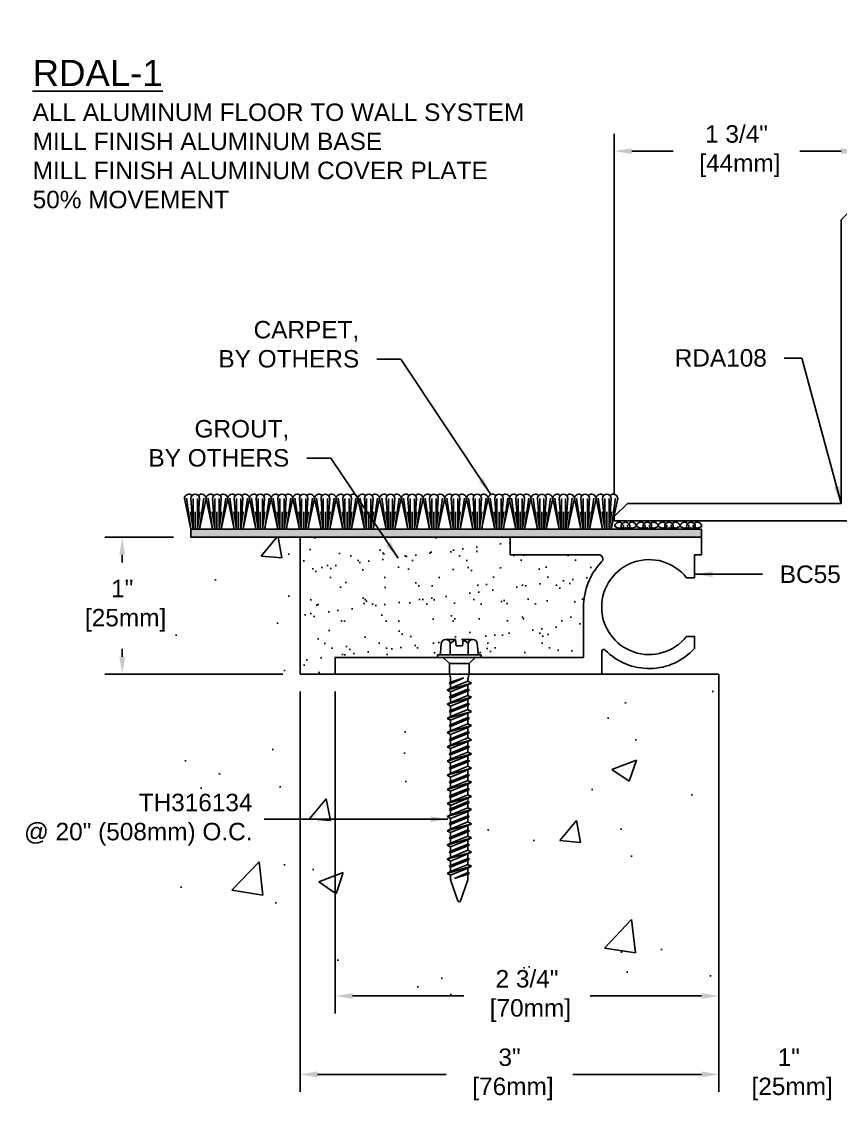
# Model space of a CAD drawing. Header units: inches. Extents: x 0.83 to 9.84, y 1.43 to 9.16.
# Drawn here: x 0.83 to 6.7, y 1.43 to 9.16 of the extents above; entities that cross this region are included whole.
import ezdxf

# ---------------------------------------------------------------- set-up
doc = ezdxf.new("R2010")
doc.units = ezdxf.units.IN
doc.header["$MEASUREMENT"] = 0
for name, color, linetype in [('Anchors', 4, 'Continuous'), ('Conditions', 1, 'Continuous'), ('Dimensions', 3, 'Continuous'), ('Metals', 7, 'Continuous'), ('Text', 2, 'Continuous')]:
    doc.layers.add(name, color=color, linetype=linetype)
doc.styles.add('ARIAL', font='arial.ttf')
doc.styles.get("Standard").update_dxf_attribs({"font": 'arial.ttf'})
doc.dimstyles.new('Arial', dxfattribs={"dimtxt": 0.125, "dimasz": 0.125, "dimexe": 0.125, "dimexo": 0.125, "dimgap": 0.125, "dimtad": 0, "dimtih": 1, "dimtoh": 1, "dimdec": 4, "dimzin": 0, "dimdsep": 46, "dimlunit": 4, "dimtxsty": 'ARIAL', "dimcen": 0.09, "dimadec": 0, "dimazin": 0, "dimtfac": 1, "dimtdec": 4, "dimtofl": 0, "dimtmove": 0, "dimatfit": 3, "dimfxl": 0, "dimfrac": 2, "dimtolj": 1, "dimtzin": 0, "dimarcsym": 0})

# ---------------------------------------------------------------- blocks, each defined once
blk = doc.blocks.new('Bc55')
blk.add_lwpolyline([(1.38, 0.855), (2.0131, 0.855, -0.659567), (2.0348, 0.8043, 0.192706), (1.905, 0.48), (1.905, 0.12), (0.125, 0.12), (0.125, 0), (2.035, 0), (2.035, 0.1616, -0.671875), (2.0607, 0.1721, 0.430668), (2.7, 0.1834), (2.7, 0.27), (2.6424, 0.27, -2.892356), (2.6424, 0.69), (2.7, 0.69), (2.7, 0.855), (2.75, 0.855), (2.75, 0.98), (1.38, 0.98)], format="xyb", close=True)
blk = doc.blocks.new('*D5')
at = {"layer": 'Defpoints', "color": 0}
for p in [(6.8271, 9.1568), (5.0771, 8.2291), (5.0771, 5.6402)]:
    blk.add_point(p, dxfattribs=at)
at = {"layer": 'Dimensions', "color": 0, "lineweight": -2}
for p, q in [((6.8271, 9.0318), (6.8271, 8.1041)), ((5.0771, 5.7652), (5.0771, 8.3541)), ((5.2021, 8.2291), (5.4998, 8.2291)), ((6.7021, 8.2291), (6.4059, 8.2291))]:
    blk.add_line(p, q, dxfattribs=at)
at = {"layer": 'Dimensions', "color": 0}
for points in [[(5.2021, 8.25), (5.2021, 8.2083), (5.0771, 8.2291)], [(6.7021, 8.25), (6.7021, 8.2083), (6.8271, 8.2291)]]:
    blk.add_solid(points, dxfattribs=at)
at = {"layer": 'Dimensions', "color": 0, "insert": (5.9528, 8.2291), "char_height": 0.125, "attachment_point": 5, "style": 'ARIAL'}
blk.add_mtext('\\A1;1 3/4"\\P [44mm]', dxfattribs=at)
blk = doc.blocks.new('TH-316134')
for p, q in [((-0.1352, 0.029), (-0.129, 0.1001)), ((-0.0967, 0.1275), (-0.0272, 0.1275)), ((-0.0645, 0.0188), (-0.0645, 0.1001)), ((-0.0232, 0.0825), (-0.0272, 0.1275)), ((-0.0232, 0.0825), (0.0233, 0.0825)), ((0.0233, 0.0825), (0.0272, 0.1275)), ((0.0272, 0.1275), (0.0967, 0.1275)), ((0.0645, 0.0188), (0.0645, 0.1001)), ((0.1352, 0.029), (0.129, 0.1001)), ((-0.1568, 0.0188), (0.1568, 0.0188)), ((-0.1568, 0), (-0.1568, 0.0188)), ((-0.1568, 0), (0.1568, 0)), ((-0.1148, 0), (-0.0697, -0.045)), ((0.1148, 0), (0.0698, -0.045)), ((0.1568, 0.0188), (0.1568, 0)), ((-0.0697, -0.045), (0.0698, -0.045)), ((-0.0697, -0.045), (-0.0697, -0.1121)), ((0.0698, -0.045), (0.0698, -0.1121)), ((-0.0737, -0.1836), (0.0321, -0.1471)), ((-0.0687, -0.1217), (-0.0633, -0.1477)), ((0.0321, -0.1471), (-0.0623, -0.1898)), ((-0.0623, -0.1774), (0.0321, -0.1471)), ((0.0687, -0.1217), (0.0633, -0.1477)), ((-0.0862, -0.2344), (0.0863, -0.1836)), ((-0.0862, -0.2344), (-0.0623, -0.2215)), ((-0.0737, -0.1836), (-0.0623, -0.1774)), ((-0.0737, -0.1836), (-0.0623, -0.1898)), ((-0.0623, -0.1573), (-0.0623, -0.1774)), ((0.0623, -0.1707), (-0.0623, -0.2215)), ((-0.0623, -0.1898), (-0.0623, -0.2215)), ((0.0623, -0.1965), (-0.0623, -0.2473)), ((-0.0623, -0.279), (0.0623, -0.2282)), ((0.0623, -0.1573), (0.0623, -0.1707)), ((0.0863, -0.1836), (0.0623, -0.1707)), ((0.0863, -0.1836), (0.0623, -0.1965)), ((0.0623, -0.1965), (0.0623, -0.2282)), ((0.0737, -0.2344), (0.0623, -0.2282)), ((-0.0862, -0.2344), (-0.0623, -0.2473)), ((-0.0862, -0.3359), (0.0863, -0.2852)), ((-0.0737, -0.2852), (0.0737, -0.2344)), ((-0.0737, -0.2852), (-0.0623, -0.279)), ((-0.0737, -0.2852), (-0.0623, -0.2913)), ((0.0623, -0.2405), (-0.0623, -0.2913)), ((-0.0623, -0.2473), (-0.0623, -0.279)), ((0.0623, -0.2722), (-0.0623, -0.323)), ((-0.0623, -0.2913), (-0.0623, -0.323)), ((0.0623, -0.2981), (-0.0623, -0.3489)), ((0.0737, -0.2344), (0.0623, -0.2405)), ((0.0623, -0.2405), (0.0623, -0.2722)), ((0.0863, -0.2852), (0.0623, -0.2722)), ((0.0863, -0.2852), (0.0623, -0.2981)), ((0.0623, -0.2981), (0.0623, -0.3298)), ((-0.0862, -0.3359), (-0.0623, -0.323)), ((-0.0862, -0.3359), (-0.0623, -0.3489)), ((-0.0737, -0.3867), (0.0737, -0.3359)), ((-0.0737, -0.3867), (-0.0623, -0.3806)), ((-0.0623, -0.3806), (0.0623, -0.3298)), ((0.0623, -0.3421), (-0.0623, -0.3929)), ((-0.0623, -0.3489), (-0.0623, -0.3806)), ((0.0623, -0.3738), (-0.0623, -0.4246)), ((0.0737, -0.3359), (0.0623, -0.3298)), ((0.0737, -0.3359), (0.0623, -0.3421)), ((0.0623, -0.3421), (0.0623, -0.3738)), ((0.0863, -0.3867), (0.0623, -0.3738)), ((-0.0862, -0.4375), (0.0863, -0.3867)), ((-0.0862, -0.4375), (-0.0623, -0.4246)), ((-0.0862, -0.4375), (-0.0623, -0.4504)), ((-0.0737, -0.3867), (-0.0623, -0.3929)), ((-0.0737, -0.4883), (0.0737, -0.4375)), ((-0.0623, -0.3929), (-0.0623, -0.4246)), ((0.0623, -0.3996), (-0.0623, -0.4504)), ((-0.0623, -0.4821), (0.0623, -0.4313)), ((0.0623, -0.4437), (-0.0623, -0.4944)), ((-0.0623, -0.4504), (-0.0623, -0.4821)), ((0.0863, -0.3867), (0.0623, -0.3996)), ((0.0623, -0.3996), (0.0623, -0.4313)), ((0.0737, -0.4375), (0.0623, -0.4313)), ((0.0737, -0.4375), (0.0623, -0.4437)), ((0.0623, -0.4437), (0.0623, -0.4754)), ((-0.0862, -0.5391), (0.0863, -0.4883)), ((-0.0862, -0.5391), (-0.0623, -0.5261)), ((-0.0862, -0.5391), (-0.0623, -0.552)), ((-0.0737, -0.4883), (-0.0623, -0.4821)), ((-0.0737, -0.4883), (-0.0623, -0.4944)), ((-0.0737, -0.5898), (0.0737, -0.5391)), ((0.0623, -0.4754), (-0.0623, -0.5261)), ((-0.0623, -0.4944), (-0.0623, -0.5261)), ((0.0623, -0.5012), (-0.0623, -0.552)), ((-0.0623, -0.5837), (0.0623, -0.5329)), ((0.0863, -0.4883), (0.0623, -0.4754)), ((0.0863, -0.4883), (0.0623, -0.5012)), ((0.0623, -0.5012), (0.0623, -0.5329)), ((0.0737, -0.5391), (0.0623, -0.5329)), ((0.0737, -0.5391), (0.0623, -0.5452)), ((-0.0862, -0.6406), (0.0863, -0.5898)), ((-0.0737, -0.5898), (-0.0623, -0.5837)), ((-0.0737, -0.5898), (-0.0623, -0.596)), ((0.0623, -0.5452), (-0.0623, -0.596)), ((-0.0623, -0.552), (-0.0623, -0.5837)), ((0.0623, -0.5769), (-0.0623, -0.6277)), ((-0.0623, -0.596), (-0.0623, -0.6277)), ((0.0623, -0.6028), (-0.0623, -0.6535)), ((0.0623, -0.5452), (0.0623, -0.5769)), ((0.0863, -0.5898), (0.0623, -0.5769)), ((0.0863, -0.5898), (0.0623, -0.6028)), ((0.0623, -0.6028), (0.0623, -0.6345)), ((-0.0862, -0.6406), (-0.0623, -0.6277)), ((-0.0862, -0.6406), (-0.0623, -0.6535)), ((-0.0862, -0.7422), (0.0863, -0.6914)), ((-0.0737, -0.6914), (0.0737, -0.6406)), ((-0.0737, -0.6914), (-0.0623, -0.6852)), ((-0.0737, -0.6914), (-0.0623, -0.6976)), ((-0.0623, -0.6852), (0.0623, -0.6345)), ((0.0623, -0.6468), (-0.0623, -0.6976)), ((-0.0623, -0.6535), (-0.0623, -0.6852)), ((0.0623, -0.6785), (-0.0623, -0.7293)), ((0.0737, -0.6406), (0.0623, -0.6345)), ((0.0737, -0.6406), (0.0623, -0.6468)), ((0.0623, -0.6468), (0.0623, -0.6785)), ((0.0863, -0.6914), (0.0623, -0.6785)), ((0.0863, -0.6914), (0.0623, -0.7043)), ((-0.0862, -0.7422), (-0.0623, -0.7293)), ((-0.0862, -0.7422), (-0.0623, -0.7551)), ((-0.0737, -0.793), (0.0737, -0.7422)), ((-0.0623, -0.6976), (-0.0623, -0.7293)), ((0.0623, -0.7043), (-0.0623, -0.7551)), ((-0.0623, -0.7868), (0.0623, -0.736)), ((0.0623, -0.7484), (-0.0623, -0.7991)), ((-0.0623, -0.7551), (-0.0623, -0.7868)), ((0.0623, -0.7043), (0.0623, -0.736)), ((0.0737, -0.7422), (0.0623, -0.736)), ((0.0737, -0.7422), (0.0623, -0.7484)), ((0.0623, -0.7484), (0.0623, -0.78)), ((-0.0862, -0.8437), (0.0863, -0.793)), ((-0.0862, -0.8437), (-0.0623, -0.8308)), ((-0.0862, -0.8437), (-0.0623, -0.8567)), ((-0.0737, -0.793), (-0.0623, -0.7868)), ((-0.0737, -0.793), (-0.0623, -0.7991)), ((-0.0737, -0.8945), (0.0737, -0.8437)), ((0.0623, -0.78), (-0.0623, -0.8308)), ((-0.0623, -0.7991), (-0.0623, -0.8308)), ((0.0623, -0.8059), (-0.0623, -0.8567)), ((-0.0623, -0.8884), (0.0623, -0.8376)), ((0.0863, -0.793), (0.0623, -0.78)), ((0.0863, -0.793), (0.0623, -0.8059)), ((0.0623, -0.8059), (0.0623, -0.8376)), ((0.0737, -0.8437), (0.0623, -0.8376)), ((0.0737, -0.8437), (0.0623, -0.8499)), ((-0.0862, -0.9453), (0.0863, -0.8945)), ((-0.0737, -0.8945), (-0.0623, -0.8884)), ((-0.0737, -0.8945), (-0.0623, -0.9007)), ((0.0623, -0.8499), (-0.0623, -0.9007)), ((-0.0623, -0.8567), (-0.0623, -0.8884)), ((0.0623, -0.8816), (-0.0623, -0.9324)), ((-0.0623, -0.9007), (-0.0623, -0.9324)), ((0.0623, -0.9075), (-0.0623, -0.9582)), ((0.0623, -0.8499), (0.0623, -0.8816)), ((0.0863, -0.8945), (0.0623, -0.8816)), ((0.0863, -0.8945), (0.0623, -0.9075)), ((0.0623, -0.9075), (0.0623, -0.9391)), ((-0.0862, -0.9453), (-0.0623, -0.9324)), ((-0.0862, -0.9453), (-0.0623, -0.9582)), ((-0.0862, -1.0469), (0.0863, -0.9961)), ((-0.0737, -0.9961), (0.0737, -0.9453)), ((-0.0737, -0.9961), (-0.0623, -0.9899)), ((-0.0737, -0.9961), (-0.0623, -1.0023)), ((-0.0623, -0.9899), (0.0623, -0.9391)), ((0.0623, -0.9515), (-0.0623, -1.0023)), ((-0.0623, -0.9582), (-0.0623, -0.9899)), ((0.0623, -0.9832), (-0.0623, -1.034)), ((-0.0623, -1.0023), (-0.0623, -1.034)), ((0.0737, -0.9453), (0.0623, -0.9391)), ((0.0737, -0.9453), (0.0623, -0.9515)), ((0.0623, -0.9515), (0.0623, -0.9832)), ((0.0863, -0.9961), (0.0623, -0.9832)), ((0.0863, -0.9961), (0.0623, -1.009)), ((0.0623, -1.0012), (0.0623, -1.0329)), ((-0.0862, -1.0469), (-0.0623, -1.034)), ((-0.0862, -1.0469), (-0.0623, -1.0598)), ((-0.0737, -1.0898), (0.0737, -1.0391)), ((0.0623, -1.009), (-0.0623, -1.0598)), ((-0.0623, -1.0837), (0.0623, -1.0329)), ((0.0623, -1.0452), (-0.0623, -1.096)), ((-0.0623, -1.052), (-0.0623, -1.0837)), ((0.0623, -1.0769), (-0.0623, -1.1277)), ((0.0737, -1.0391), (0.0623, -1.0329)), ((0.0737, -1.0391), (0.0623, -1.0452)), ((0.0623, -1.0452), (0.0623, -1.0769)), ((0.0863, -1.0898), (0.0623, -1.0769)), ((-0.0862, -1.1406), (0.0863, -1.0898)), ((-0.0862, -1.1406), (-0.0623, -1.1277)), ((-0.0862, -1.1406), (-0.0623, -1.1535)), ((-0.0737, -1.0898), (-0.0623, -1.0837)), ((-0.0737, -1.0898), (-0.0623, -1.096)), ((-0.0737, -1.1914), (0.0737, -1.1406)), ((-0.0623, -1.096), (-0.0623, -1.1277)), ((0.0623, -1.1028), (-0.0623, -1.1535)), ((-0.0623, -1.1852), (0.0623, -1.1345)), ((0.0623, -1.1468), (-0.0623, -1.1976)), ((-0.0623, -1.1535), (-0.0623, -1.1852)), ((0.0863, -1.0898), (0.0623, -1.1028)), ((0.0623, -1.1028), (0.0623, -1.1345)), ((0.0737, -1.1406), (0.0623, -1.1345)), ((0.0737, -1.1406), (0.0623, -1.1468)), ((0.0623, -1.1468), (0.0623, -1.1785)), ((-0.0862, -1.2422), (0.0863, -1.1914)), ((-0.0862, -1.2422), (-0.0623, -1.2293)), ((-0.0737, -1.1914), (-0.0623, -1.1852)), ((-0.0737, -1.1914), (-0.0623, -1.1976)), ((0.0623, -1.1785), (-0.0623, -1.2293)), ((-0.0623, -1.1976), (-0.0623, -1.2293)), ((0.0623, -1.2043), (-0.0623, -1.2551)), ((-0.0623, -1.2868), (0.0623, -1.236)), ((0.0863, -1.1914), (0.0623, -1.1785)), ((0.0863, -1.1914), (0.0623, -1.2043)), ((0.0623, -1.2043), (0.0623, -1.236)), ((0.0737, -1.2422), (0.0623, -1.236)), ((-0.0862, -1.2422), (-0.0623, -1.2551)), ((-0.0862, -1.3437), (0.0863, -1.293)), ((-0.0737, -1.293), (0.0737, -1.2422)), ((-0.0737, -1.293), (-0.0623, -1.2868)), ((-0.0737, -1.293), (-0.0623, -1.2991)), ((0.0623, -1.2484), (-0.0623, -1.2991)), ((-0.0623, -1.2551), (-0.0623, -1.2868)), ((0.0623, -1.28), (-0.0623, -1.3308)), ((-0.0623, -1.2991), (-0.0623, -1.3308)), ((0.0623, -1.3059), (-0.0623, -1.3567)), ((0.0737, -1.2422), (0.0623, -1.2484)), ((0.0623, -1.2484), (0.0623, -1.28)), ((0.0863, -1.293), (0.0623, -1.28)), ((0.0863, -1.293), (0.0623, -1.3059)), ((0.0623, -1.3059), (0.0623, -1.3376)), ((-0.0862, -1.3437), (-0.0623, -1.3308)), ((-0.0862, -1.3437), (-0.0623, -1.3567)), ((-0.0737, -1.3945), (0.0737, -1.3437)), ((-0.0737, -1.3945), (-0.0623, -1.3884)), ((-0.0623, -1.3884), (0.0623, -1.3376)), ((0.0623, -1.3499), (-0.0623, -1.4007)), ((-0.0623, -1.3567), (-0.0623, -1.3884)), ((0.0623, -1.3816), (-0.0623, -1.4324)), ((0.0737, -1.3437), (0.0623, -1.3376)), ((0.0737, -1.3437), (0.0623, -1.3499)), ((0.0623, -1.3499), (0.0623, -1.3816)), ((0.0863, -1.3945), (0.0623, -1.3816)), ((-0.0862, -1.4453), (0.0863, -1.3945)), ((-0.0862, -1.4453), (-0.0623, -1.4324)), ((-0.0862, -1.4453), (-0.0623, -1.4582)), ((-0.0737, -1.3945), (-0.0623, -1.4007)), ((-0.0737, -1.4961), (0.0737, -1.4453)), ((-0.0623, -1.4007), (-0.0623, -1.4324)), ((0.0623, -1.4075), (-0.0623, -1.4582)), ((-0.0623, -1.4899), (0.0623, -1.4391)), ((0.0623, -1.4515), (-0.0623, -1.5023)), ((-0.0623, -1.4582), (-0.0623, -1.4899)), ((0.0863, -1.3945), (0.0623, -1.4075)), ((0.0623, -1.4075), (0.0623, -1.4391)), ((0.0737, -1.4453), (0.0623, -1.4391)), ((0.0737, -1.4453), (0.0623, -1.4515)), ((0.0623, -1.4515), (0.0623, -1.4832)), ((-0.0862, -1.5469), (0.0863, -1.4961)), ((-0.0862, -1.5469), (-0.0623, -1.534)), ((-0.0737, -1.4961), (-0.0623, -1.4899)), ((-0.0737, -1.4961), (-0.0623, -1.5023)), ((0.0623, -1.4832), (-0.0623, -1.534)), ((-0.0623, -1.5023), (-0.0623, -1.534)), ((0.0623, -1.509), (-0.0623, -1.5598)), ((-0.0335, -1.5838), (0.0623, -1.5407)), ((0.0863, -1.4961), (0.0623, -1.4832)), ((0.0863, -1.4961), (0.0623, -1.509)), ((0.0623, -1.509), (0.0623, -1.5407)), ((0.0737, -1.5469), (0.0623, -1.5407)), ((-0.0862, -1.5469), (-0.0623, -1.5598)), ((-0.0623, -1.5598), (-0.0623, -1.5857)), ((-0.0596, -1.601), (-0.0096, -1.7438)), ((-0.0335, -1.5838), (0.0737, -1.5469)), ((0.0623, -1.553), (-0.0335, -1.5838)), ((0.0596, -1.601), (0.0096, -1.7438)), ((0.0737, -1.5469), (0.0623, -1.553)), ((0.0623, -1.553), (0.0623, -1.5857))]:
    blk.add_line(p, q)
for centre, radius, start, end in [((-0.0967, 0.0948), 0.0327, 9.28497, 170.71503), ((0, 0.0379), 0.0896, 107.42152, 136.04074), ((0, 0.0379), 0.0896, 43.95926, 72.57848), ((0.0967, 0.0948), 0.0327, 9.28497, 170.71503), ((-0.1464, 0.03), 0.0112, 270, 355), ((0.1464, 0.03), 0.0112, 185, 270), ((-0.0232, -0.1121), 0.0465, 180, 191.9357), ((-0.1088, -0.1573), 0.0465, 0, 11.9357), ((0.1088, -0.1573), 0.0465, 168.0643, 180), ((0.0233, -0.1121), 0.0465, 348.0643, 0), ((-0.0158, -1.5857), 0.0465, 180, 199.30575), ((0.0158, -1.5857), 0.0465, 340.69425, 0), ((0, -1.7394), 0.0106, 204.10008, 335.89992)]:
    blk.add_arc(centre, radius, start, end)
blk = doc.blocks.new('TH316134')
blk.add_blockref('TH-316134', (0, 0))
blk = doc.blocks.new('*D8')
at = {"layer": 'Defpoints', "color": 0}
for p in [(3.0771, 4.484), (5.8271, 2.8638), (3.0771, 2.1793)]:
    blk.add_point(p, dxfattribs=at)
at = {"layer": 'Dimensions', "color": 0, "lineweight": -2}
for p, q in [((3.0771, 4.359), (3.0771, 2.0543)), ((5.8271, 2.7388), (5.8271, 2.0543)), ((3.2021, 2.1793), (3.999, 2.1793)), ((5.7021, 2.1793), (4.9051, 2.1793))]:
    blk.add_line(p, q, dxfattribs=at)
at = {"layer": 'Dimensions', "color": 0}
for points in [[(3.2021, 2.2002), (3.2021, 2.1585), (3.0771, 2.1793)], [(5.7021, 2.2002), (5.7021, 2.1585), (5.8271, 2.1793)]]:
    blk.add_solid(points, dxfattribs=at)
at = {"layer": 'Dimensions', "color": 0, "insert": (4.4521, 2.1793), "char_height": 0.125, "attachment_point": 5, "style": 'ARIAL'}
blk.add_mtext('\\A1;2 3/4"\\P [70mm]', dxfattribs=at)
blk = doc.blocks.new('*D9')
at = {"layer": 'Defpoints', "color": 0}
for p in [(5.8271, 2.1265), (6.8271, 2.1265), (6.8271, 1.6177)]:
    blk.add_point(p, dxfattribs=at)
at = {"layer": 'Dimensions', "color": 0, "lineweight": -2}
for p, q in [((5.8271, 2.0015), (5.8271, 1.4927)), ((6.8271, 2.0015), (6.8271, 1.4927)), ((5.7021, 1.6177), (5.5771, 1.6177)), ((6.9521, 1.6177), (7.0771, 1.6177))]:
    blk.add_line(p, q, dxfattribs=at)
at = {"layer": 'Dimensions', "color": 0}
for points in [[(5.7021, 1.6386), (5.7021, 1.5969), (5.8271, 1.6177)], [(6.9521, 1.6386), (6.9521, 1.5969), (6.8271, 1.6177)]]:
    blk.add_solid(points, dxfattribs=at)
at = {"layer": 'Dimensions', "color": 0, "insert": (6.3271, 1.6177), "char_height": 0.125, "attachment_point": 5, "style": 'ARIAL'}
blk.add_mtext('\\A1;1"\\P [25mm]', dxfattribs=at)
blk = doc.blocks.new('*D10')
at = {"layer": 'Defpoints', "color": 0}
for p in [(2.8271, 4.484), (5.8271, 2.8638), (2.8271, 1.6177)]:
    blk.add_point(p, dxfattribs=at)
at = {"layer": 'Dimensions', "color": 0, "lineweight": -2}
for p, q in [((2.8271, 4.359), (2.8271, 1.4927)), ((5.8271, 2.7388), (5.8271, 1.4927)), ((2.9521, 1.6177), (3.874, 1.6177)), ((5.7021, 1.6177), (4.7801, 1.6177))]:
    blk.add_line(p, q, dxfattribs=at)
at = {"layer": 'Dimensions', "color": 0}
for points in [[(2.9521, 1.6386), (2.9521, 1.5969), (2.8271, 1.6177)], [(5.7021, 1.6386), (5.7021, 1.5969), (5.8271, 1.6177)]]:
    blk.add_solid(points, dxfattribs=at)
at = {"layer": 'Dimensions', "color": 0, "insert": (4.3271, 1.6177), "char_height": 0.125, "attachment_point": 5, "style": 'ARIAL'}
blk.add_mtext('\\A1;3"\\P [76mm]', dxfattribs=at)
blk = doc.blocks.new('carpet-teeth2')
for points in [[(1.0485, 1.2527), (1.0952, 1.0335)], [(1.0635, 1.2548), (1.0951, 1.0335)], [(1.111, 1.0335), (1.111, 1.2527)], [(1.1414, 1.0335), (1.1414, 1.2527)], [(1.157, 1.2527), (1.1414, 1.0335)], [(1.2039, 1.2527), (1.1571, 1.0335)], [(1.1888, 1.2548), (1.1573, 1.0335)], [(1.2039, 1.2527), (1.2506, 1.0335)], [(1.2189, 1.2548), (1.2505, 1.0335)], [(1.2507, 1.2527), (1.2664, 1.0335)], [(1.2664, 1.0335), (1.2664, 1.2527)], [(1.2968, 1.0335), (1.2968, 1.2527)], [(1.3124, 1.2527), (1.2968, 1.0335)], [(1.3593, 1.2527), (1.3125, 1.0335)], [(1.3442, 1.2548), (1.3127, 1.0335)], [(1.3593, 1.2527), (1.406, 1.0335)], [(1.3743, 1.2548), (1.4059, 1.0335)], [(1.4061, 1.2527), (1.4218, 1.0335)], [(1.4218, 1.0335), (1.4218, 1.2527)], [(1.4678, 1.2527), (1.4522, 1.0335)], [(1.4522, 1.0335), (1.4522, 1.2527)], [(1.4996, 1.2548), (1.4684, 1.0356)], [(1.5147, 1.2527), (1.4684, 1.0356)], [(1.5147, 1.2527), (1.5614, 1.0335)], [(1.5297, 1.2548), (1.561, 1.0356)], [(1.5615, 1.2527), (1.5772, 1.0335)], [(1.5772, 1.0335), (1.5772, 1.2527)], [(1.6232, 1.2527), (1.6076, 1.0335)], [(1.6076, 1.0335), (1.6076, 1.2527)], [(1.6701, 1.2527), (1.6233, 1.0335)], [(1.655, 1.2548), (1.6238, 1.0356)], [(1.6701, 1.2527), (1.7168, 1.0335)], [(1.6851, 1.2548), (1.7167, 1.0335)], [(1.7169, 1.2527), (1.7326, 1.0335)], [(1.7326, 1.0335), (1.7326, 1.2527)], [(1.7786, 1.2527), (1.763, 1.0335)], [(1.763, 1.0335), (1.763, 1.2527)], [(1.8255, 1.2527), (1.7787, 1.0335)], [(1.8104, 1.2548), (1.7792, 1.0356)], [(1.0926, 1.1585), (1.1104, 1.0335)], [(1.1262, 1.0335), (1.1262, 1.1585)], [(1.1597, 1.1585), (1.1425, 1.0378)], [(1.248, 1.1585), (1.2658, 1.0335)], [(1.2816, 1.0335), (1.2816, 1.1585)], [(1.3151, 1.1585), (1.2973, 1.0335)], [(1.4034, 1.1585), (1.4212, 1.0335)], [(1.437, 1.0335), (1.437, 1.1585)], [(1.4705, 1.1585), (1.4533, 1.0378)], [(1.5588, 1.1585), (1.5766, 1.0335)], [(1.5924, 1.0335), (1.5924, 1.1585)], [(1.6259, 1.1585), (1.6081, 1.0335)], [(1.7142, 1.1585), (1.732, 1.0335)], [(1.7478, 1.0335), (1.7478, 1.1585)], [(1.7813, 1.1585), (1.7635, 1.0335)], [(1.0951, 1.0335), (1.7787, 1.0335)]]:
    blk.add_lwpolyline(points)
blk.add_lwpolyline([(1.0953, 1.2527), (1.111, 1.0335)], close=True)
for centre, radius, start, end in [((1.0797, 1.2527), 0.0312, 41.211, 180), ((1.1262, 1.2527), 0.0308, 0, 180), ((1.1726, 1.2527), 0.0312, 0, 138.789), ((1.2351, 1.2527), 0.0312, 41.211, 180), ((1.2816, 1.2527), 0.0307, 355.92228, 184.07772), ((1.328, 1.2527), 0.0312, 0, 138.789), ((1.3905, 1.2527), 0.0312, 41.211, 180), ((1.437, 1.2527), 0.0308, 0, 180), ((1.4834, 1.2527), 0.0312, 0, 138.789), ((1.5459, 1.2527), 0.0312, 41.211, 180), ((1.5924, 1.2527), 0.0308, 0, 180), ((1.6388, 1.2527), 0.0312, 0, 138.789), ((1.7013, 1.2527), 0.0312, 41.211, 180), ((1.7478, 1.2527), 0.0308, 0, 180), ((1.7942, 1.2527), 0.0312, 0, 138.789)]:
    blk.add_arc(centre, radius, start, end)
at = {"insert": (1.0952, 1.0336), "char_height": 0.0000478, "width": 0.00109, "attachment_point": 1}
blk.add_mtext('{\\fArial|b0|i0|c0|p34;BALCO TOOTHBRUSH}', dxfattribs=at)
blk = doc.blocks.new('CARPET')
at = {"layer": 'Conditions'}
h = blk.add_hatch(dxfattribs=at)
h.set_pattern_fill('EXPAND', color=256, scale=0.125, style=0)
h.set_pattern_definition([(30, (-5.41978, -11.0563), (2e-11, 0.075), [0.0625, -0.0125]), (330, (-5.41978, -11.0563), (0.0649519, 0.0375), [0.0625, -0.0125]), (330, (-5.36566, -11.02505), (0.0649519, 0.0375), [0.0625, -0.0125]), (30, (-5.36566, -11.01255), (2e-11, 0.075), [0.0625, -0.0125])])
h.paths.add_polyline_path([(-3.6576, 0.0582), (-3.6576, 0), (0, 0), (0, 0.0582)])
for p, q in [((-3.6576, 0.0582), (0, 0.0582)), ((-3.6576, 0.0582), (-3.6576, 0)), ((-3.6576, 0), (0, 0)), ((0, 0.0582), (0, 0))]:
    blk.add_line(p, q, dxfattribs=at)
for points in [[(-0.5595, 0.0582), (-0.5595, 0.0883)], [(-0.5291, 0.0582), (-0.5291, 0.0883)], [(-0.4036, 0.0582), (-0.4036, 0.0883)], [(-0.3732, 0.0582), (-0.3732, 0.0883)], [(-0.2477, 0.0582), (-0.2477, 0.0883)], [(-0.2173, 0.0582), (-0.2173, 0.0883)], [(-0.0911, 0.0582), (-0.0911, 0.0883)], [(-0.0607, 0.0582), (-0.0607, 0.0883)], [(-0.622, 0.077), (-0.5753, 0.0582)], [(-0.5832, 0.0717), (-0.5754, 0.0582)], [(-0.5774, 0.0582), (-0.0106, 0.0582)], [(-0.575, 0.0749), (-0.5595, 0.0582)], [(-0.5647, 0.0716), (-0.5601, 0.0582)], [(-0.5443, 0.0582), (-0.5443, 0.0716)], [(-0.5136, 0.0749), (-0.5291, 0.0582)], [(-0.5239, 0.0717), (-0.5286, 0.0582)], [(-0.5136, 0.0749), (-0.5132, 0.0582)], [(-0.4666, 0.077), (-0.5134, 0.0582)], [(-0.5046, 0.0717), (-0.5125, 0.0582)], [(-0.4661, 0.077), (-0.4194, 0.0582)], [(-0.4273, 0.0717), (-0.4195, 0.0582)], [(-0.4191, 0.0749), (-0.4036, 0.0582)], [(-0.4088, 0.0716), (-0.4042, 0.0582)], [(-0.3884, 0.0582), (-0.3884, 0.0716)], [(-0.3577, 0.0749), (-0.3732, 0.0582)], [(-0.3681, 0.0717), (-0.3727, 0.0582)], [(-0.3577, 0.0749), (-0.3573, 0.0582)], [(-0.3107, 0.077), (-0.3575, 0.0582)], [(-0.3488, 0.0717), (-0.3566, 0.0582)], [(-0.3102, 0.077), (-0.2635, 0.0582)], [(-0.2714, 0.0717), (-0.2636, 0.0582)], [(-0.2632, 0.0749), (-0.2477, 0.0582)], [(-0.2529, 0.0716), (-0.2483, 0.0582)], [(-0.2325, 0.0582), (-0.2325, 0.0716)], [(-0.2018, 0.0749), (-0.2173, 0.0582)], [(-0.2122, 0.0717), (-0.2168, 0.0582)], [(-0.2018, 0.0749), (-0.2014, 0.0582)], [(-0.1548, 0.077), (-0.2016, 0.0582)], [(-0.1929, 0.0717), (-0.2007, 0.0582)], [(-0.1536, 0.077), (-0.1068, 0.0582)], [(-0.1148, 0.0717), (-0.107, 0.0582)], [(-0.1066, 0.0749), (-0.0911, 0.0582)], [(-0.0963, 0.0716), (-0.0916, 0.0582)], [(-0.0759, 0.0582), (-0.0759, 0.0716)], [(-0.0451, 0.0749), (-0.0607, 0.0582)], [(-0.0555, 0.0717), (-0.0601, 0.0582)], [(-0.0451, 0.0749), (-0.0448, 0.0582)], [(0.0018, 0.077), (-0.0449, 0.0582)], [(-0.0362, 0.0717), (-0.044, 0.0582)]]:
    blk.add_lwpolyline(points, dxfattribs=at)
for centre, radius, start, end in [((-0.5908, 0.077), 0.0312, 41.211, 180), ((-0.5443, 0.077), 0.0307, 355.92228, 184.07772), ((-0.4979, 0.077), 0.0312, 0, 138.789), ((-0.4349, 0.077), 0.0312, 41.211, 180), ((-0.3884, 0.077), 0.0307, 355.92228, 184.07772), ((-0.342, 0.077), 0.0312, 0, 138.789), ((-0.279, 0.077), 0.0312, 41.211, 180), ((-0.2325, 0.077), 0.0307, 355.92228, 184.07772), ((-0.1861, 0.077), 0.0312, 0, 138.789), ((-0.1223, 0.077), 0.0312, 41.211, 180), ((-0.0759, 0.077), 0.0307, 355.92228, 184.07772), ((-0.0294, 0.077), 0.0312, 0, 138.789)]:
    blk.add_arc(centre, radius, start, end, dxfattribs=at)
for p in [(-4.7527, -0.9753), (-3.9759, -0.9753), (-3.1983, -0.9753), (-2.4254, -0.9753)]:
    blk.add_blockref('carpet-teeth2', p, dxfattribs=at)
at = {"layer": 'Conditions', "insert": (-0.5773, 0.0583), "char_height": 0.0000478, "width": 0.00109, "attachment_point": 1}
blk.add_mtext('{\\fArial|b0|i0|c0|p34;BALCO TOOTHBRUSH}', dxfattribs=at)
blk = doc.blocks.new('RDA108')
blk.add_lwpolyline([(1.625, 2.155), (1.72, 2.25), (1.75, 2.25), (1.75, 0), (0, 0), (0, 0.03), (0.095, 0.125), (1.625, 0.125)], close=True)
blk = doc.blocks.new('*D18')
at = {"layer": 'Defpoints', "color": 0}
for p in [(1.5526, 5.464), (2.0444, 5.464), (2.8271, 4.484)]:
    blk.add_point(p, dxfattribs=at)
at = {"layer": 'Dimensions', "color": 0, "lineweight": -2}
for p, q in [((1.9194, 5.464), (1.4276, 5.464)), ((1.5526, 5.339), (1.5526, 5.2835)), ((1.5526, 4.609), (1.5526, 4.6645)), ((2.7021, 4.484), (1.4276, 4.484))]:
    blk.add_line(p, q, dxfattribs=at)
at = {"layer": 'Dimensions', "color": 0}
for points in [[(1.5318, 5.339), (1.5734, 5.339), (1.5526, 5.464)], [(1.5318, 4.609), (1.5734, 4.609), (1.5526, 4.484)]]:
    blk.add_solid(points, dxfattribs=at)
at = {"layer": 'Dimensions', "color": 0, "insert": (1.5526, 4.974), "char_height": 0.125, "attachment_point": 5, "style": 'ARIAL'}
blk.add_mtext('\\A1;1"\\P [25mm]', dxfattribs=at)

msp = doc.modelspace()

# ---------------------------------------------------------------- hatches: boundary and pattern name
at = {"layer": 'Conditions'}
h = msp.add_hatch(dxfattribs=at)
h.set_pattern_fill('AR-CONC', color=256, scale=0.25, style=0)
h.paths.add_polyline_path([(5.82706, 4.48398), (4.03616, 4.48398), (4.03031, 4.4563, 0.0521265), (4.02931, 4.44669), (4.02931, 4.43332), (4.05331, 4.42039), (4.02931, 4.40747), (4.02931, 4.37577), (4.04075, 4.36961), (4.02931, 4.36345), (4.02931, 4.33175), (4.05331, 4.31883), (4.02931, 4.3059), (4.02931, 4.27421), (4.04075, 4.26805), (4.02931, 4.26188), (4.02931, 4.23019), (4.05331, 4.21727), (4.02931, 4.20434), (4.02931, 4.17265), (4.04075, 4.16648), (4.02931, 4.16032), (4.02931, 4.12863), (4.05331, 4.1157), (4.02931, 4.10278), (4.02931, 4.07108), (4.04075, 4.06492), (4.02931, 4.05876), (4.02931, 4.02707), (4.05331, 4.01414), (4.02931, 4.00122), (4.02931, 3.96952), (4.04075, 3.96336), (4.02931, 3.9572), (4.02931, 3.9255), (4.05331, 3.91258), (4.02931, 3.89965), (4.02931, 3.86796), (4.04075, 3.8618), (4.02931, 3.85563), (4.02931, 3.82394), (4.05331, 3.81102), (4.02931, 3.79809), (4.02931, 3.7664), (4.04075, 3.76023), (4.02931, 3.75407), (4.02931, 3.72238), (4.05331, 3.70945), (4.02931, 3.69653), (4.02931, 3.66483), (4.04075, 3.65867), (4.02931, 3.65251), (4.02931, 3.62082), (4.05331, 3.60789), (4.02931, 3.59497), (4.02931, 3.57108), (4.04075, 3.56492), (4.02931, 3.55876), (4.02931, 3.52707), (4.05331, 3.51414), (4.02931, 3.50122), (4.02931, 3.46952), (4.04075, 3.46336), (4.02931, 3.4572), (4.02931, 3.4255), (4.05331, 3.41258), (4.02931, 3.39965), (4.02931, 3.36796), (4.04075, 3.3618), (4.02931, 3.35563), (4.02931, 3.32394), (4.05331, 3.31102), (4.02931, 3.29809), (4.02931, 3.2664), (4.04075, 3.26023), (4.02931, 3.25407), (4.02931, 3.22238), (4.05331, 3.20945), (4.02931, 3.19653), (4.02931, 3.16483), (4.04075, 3.15867), (4.02931, 3.15251), (4.02931, 3.12082), (4.05331, 3.10789), (4.02931, 3.09497), (4.02931, 3.06327), (4.04075, 3.05711), (4.02931, 3.05095), (4.02931, 3.01041), (3.97728, 2.8619, -0.7741233), (3.95683, 2.8619), (3.90481, 3.01041), (3.90481, 3.04418), (3.88081, 3.05711), (3.90481, 3.07003), (3.90481, 3.10173), (3.89336, 3.10789), (3.90481, 3.11405), (3.90481, 3.14575), (3.88081, 3.15867), (3.90481, 3.1716), (3.90481, 3.20329), (3.89336, 3.20945), (3.90481, 3.21562), (3.90481, 3.24731), (3.88081, 3.26023), (3.90481, 3.27316), (3.90481, 3.30485), (3.89336, 3.31102), (3.90481, 3.31718), (3.90481, 3.34887), (3.88081, 3.3618), (3.90481, 3.37472), (3.90481, 3.40641), (3.89336, 3.41258), (3.90481, 3.41874), (3.90481, 3.45043), (3.88081, 3.46336), (3.90481, 3.47628), (3.90481, 3.50798), (3.89336, 3.51414), (3.90481, 3.5203), (3.90481, 3.54418), (3.88081, 3.55711), (3.90481, 3.57003), (3.90481, 3.60173), (3.89336, 3.60789), (3.90481, 3.61405), (3.90481, 3.64575), (3.88081, 3.65867), (3.90481, 3.6716), (3.90481, 3.70329), (3.89336, 3.70945), (3.90481, 3.71562), (3.90481, 3.74731), (3.88081, 3.76023), (3.90481, 3.77316), (3.90481, 3.80485), (3.89336, 3.81102), (3.90481, 3.81718), (3.90481, 3.84887), (3.88081, 3.8618), (3.90481, 3.87472), (3.90481, 3.90641), (3.89336, 3.91258), (3.90481, 3.91874), (3.90481, 3.95043), (3.88081, 3.96336), (3.90481, 3.97628), (3.90481, 4.00798), (3.89336, 4.01414), (3.90481, 4.0203), (3.90481, 4.052), (3.88081, 4.06492), (3.90481, 4.07785), (3.90481, 4.10954), (3.89336, 4.1157), (3.90481, 4.12187), (3.90481, 4.15356), (3.88081, 4.16648), (3.90481, 4.17941), (3.90481, 4.2111), (3.89336, 4.21727), (3.90481, 4.22343), (3.90481, 4.25512), (3.88081, 4.26805), (3.90481, 4.28097), (3.90481, 4.31266), (3.89336, 4.31883), (3.90481, 4.32499), (3.90481, 4.35668), (3.88081, 4.36961), (3.90481, 4.38253), (3.90481, 4.41423), (3.89336, 4.42039), (3.90481, 4.42655), (3.90481, 4.44669, 0.0521265), (3.9038, 4.4563), (3.89795, 4.48398), (3.07706, 4.48398), (2.82706, 4.48398), (2.82706, 5.46398), (1.89103, 5.46398), (1.89103, 2.16613), (5.82706, 2.16613)])
h.paths.add_polyline_path([(1.01819, 3.6596), (2.69265, 3.6596), (2.69265, 3.2242), (1.01819, 3.2242)], flags=9)
h = msp.add_hatch(dxfattribs=at)
h.set_pattern_fill('AR-SAND', color=256, scale=0.125, style=0)
h.paths.add_polyline_path([(4.98687, 5.28828, 0.659567), (4.96515, 5.33898), (4.33206, 5.33898), (4.33206, 5.46398), (2.82706, 5.46398), (2.82706, 4.48398), (3.07706, 4.48398), (3.07706, 4.60398), (3.81031, 4.60398), (3.81031, 4.62273), (3.82063, 4.62273, 0.3888787), (3.83184, 4.633), (3.83763, 4.69921, -0.4105631), (3.87031, 4.73148), (3.93987, 4.73148), (3.94381, 4.68648), (3.99031, 4.68648), (3.99424, 4.73148), (4.06381, 4.73148, -0.4105631), (4.09648, 4.69921), (4.10228, 4.633, 0.3888787), (4.11348, 4.62273), (4.12381, 4.62273), (4.12381, 4.60398), (4.85706, 4.60398), (4.85706, 4.96398, -0.1927059)])

# ---------------------------------------------------------------- linework, layer by layer
for p, q in [((4.33206, 5.46398), (2.04442, 5.46398)), ((2.82706, 5.46398), (2.82706, 4.48398)), ((5.82706, 4.48398), (2.82706, 4.48398)), ((5.82706, 4.48398), (5.82706, 2.12647))]:
    msp.add_line(p, q, dxfattribs=at)

# ---------------------------------------------------------------- block references
msp.add_blockref('RDA108', (5.07706, 5.5818))
at = {"layer": 'Anchors'}
msp.add_blockref('TH316134', (3.96706, 4.60398), dxfattribs=at)
at = {"layer": 'Metals'}
for name, p in [('CARPET', (5.70206, 5.46398)), ('Bc55', (2.95206, 4.48398))]:
    msp.add_blockref(name, p, dxfattribs=at)

# ---------------------------------------------------------------- texts
at = {"layer": 'Text', "insert": (0.91098, 8.88276), "char_height": 0.1875, "width": 4, "attachment_point": 1, "style": 'ARIAL'}
msp.add_mtext('{\\LRDAL-1\\P\\H0.6667x;\\lALL ALUMINUM FLOOR TO WALL SYSTEM \\PMILL FINISH ALUMINUM BASE \\PMILL FINISH ALUMINUM COVER PLATE \\P50% MOVEMENT}', dxfattribs=at)
at = {"layer": 'Text', "char_height": 0.125, "style": 'ARIAL'}
for s, insert, attachment_point in [('CARPET,\\PBY OTHERS', (3.25037, 6.67795), 9), ('RDA108', (6.17019, 6.68422), 9), ('GROUT,\\PBY OTHERS', (2.74929, 5.96857), 9), ('\\A1;BC55', (6.263, 5.26192), 1), ('TH316134\\P@ 20" (508mm) O.C.', (2.4858, 3.4419), 6)]:
    msp.add_mtext(s, dxfattribs=dict(at, insert=insert, attachment_point=attachment_point))

# ---------------------------------------------------------------- dimensions: what is measured, and where the dimension line sits
at = {"layer": 'Dimensions'}
for base, p1, p2, picture, middle in [((5.07706, 8.22914), (6.82706, 9.15684), (5.07706, 5.64022), '*D5', (5.95284, 8.22914)), ((2.82706, 1.61773), (5.82706, 2.86377), (2.82706, 4.48398), '*D10', (4.32706, 1.61773)), ((3.07706, 2.17933), (5.82706, 2.86377), (3.07706, 4.48398), '*D8', (4.45206, 2.17933)), ((6.82706, 1.61773), (5.82706, 2.12647), (6.82706, 2.12647), '*D9', (6.32706, 1.61773))]:
    dim = msp.add_linear_dim(base=base, p1=p1, p2=p2, dimstyle='Arial', override={"dimpost": '\\X'}, dxfattribs=at)
    dim.commit()
    dim.dimension.update_dxf_attribs({"geometry": picture, "text_midpoint": middle, "dimtype": 160})
dim = msp.add_linear_dim(base=(1.55259, 5.46398), p1=(2.82706, 4.48398), p2=(2.04442, 5.46398), angle=90, dimstyle='Arial', override={"dimpost": '\\X'}, dxfattribs=at)
dim.commit()
dim.dimension.update_dxf_attribs({"geometry": '*D18', "text_midpoint": (1.55259, 4.97398), "dimtype": 160})

# ---------------------------------------------------------------- leaders
at = {"layer": 'Text', "annotation_type": 0, "has_hookline": 1}
for points, hookline_direction, text_width in [([(4.19407, 5.77062), (3.54804, 6.74045), (3.37537, 6.74045)], 1, 0.98721), ([(3.52819, 5.31319), (3.04697, 6.03107), (2.87429, 6.03107)], 1, 0.98721), ([(5.65679, 5.19942), (6.138, 5.19942)], 0, 0.41704), ([(3.88605, 3.44467), (2.56849, 3.44616)], 1, 1.61195)]:
    msp.add_leader(points, dimstyle='Arial', dxfattribs=dict(at, hookline_direction=hookline_direction, text_width=text_width))
at = {"layer": 'Text', "annotation_type": 0, "has_hookline": 1, "hookline_direction": 1, "text_width": 0.63864}
msp.add_leader([(6.70206, 5.7068), (6.42019, 6.74672), (6.29519, 6.74672)], dimstyle='Arial', override={"dimgap": 0.125, "dimtad": 0}, dxfattribs=at)

doc.saveas('drawing.dxf')
